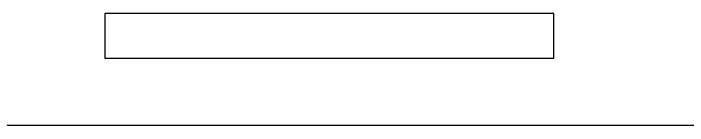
# Model space of a CAD drawing. Header units: metres. Extents: x -185 to 1201, y -340 to 309.
# Drawn here: x 915.8 to 975.9, y 132 to 142 of the extents above; entities that cross this region are included whole.
import ezdxf

# ---------------------------------------------------------------- set-up
doc = ezdxf.new("R2010")
doc.units = ezdxf.units.M

msp = doc.modelspace()

# ---------------------------------------------------------------- linework, layer by layer
for p, q in [((964, 142), (924, 142)), ((924, 142), (924, 138)), ((964, 138), (964, 142)), ((924, 138), (964, 138)), ((1036, 132), (820, 132))]:
    msp.add_line(p, q)

doc.saveas('drawing.dxf')
